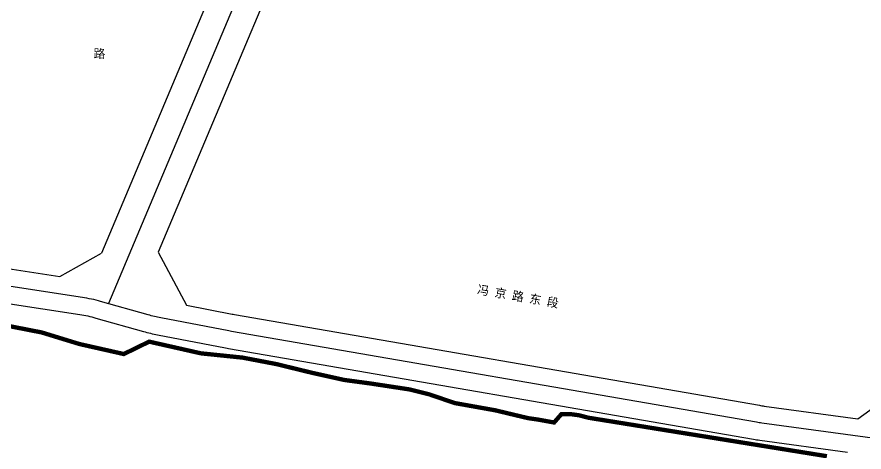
# Model space of a CAD drawing. Extents: x 529262 to 576451, y 2694391 to 2717535.
# Drawn here: x 566041 to 566434.2, y 2710995.2 to 2711197.2 of the extents above; entities that cross this region are included whole.
import ezdxf
from ezdxf.enums import TextEntityAlignment as Align
from ezdxf.xclip import XClip

# ---------------------------------------------------------------- set-up
doc = ezdxf.new("R2010")
doc.units = 0
doc.header["$XCLIPFRAME"] = 0
for name, color, linetype in [('PP-COM', 7, 'Continuous'), ('RD-中线', 40, 'Continuous'), ('RD-红线', 7, 'Continuous'), ('RD-路名', 7, 'Continuous'), ('河流', 4, 'Continuous')]:
    doc.layers.add(name, color=color, linetype=linetype)
doc.styles.add('黑体', font='simhei.ttf')

# ---------------------------------------------------------------- blocks, each defined once
blk = doc.blocks.new('A$C19FD0107')
at = {"layer": 'RD-中线', "color": 8, "linetype": 'Continuous', "flags": 128}
blk.add_lwpolyline([(-4726.19, 17121.07), (-4914.58, 16673.49)], dxfattribs=at)
blk.add_lwpolyline([(-4539.34, 16608.31), (-4611.2, 16618.03, -0.009195), (-4613.74, 16618.42), (-4857.42, 16660.57, -0.004563), (-4858.67, 16660.8), (-4890.21, 16666.85, -0.021777), (-4896.14, 16668.26), (-4918.16, 16674.51, 0.031107), (-4926.66, 16676.36), (-5095.96, 16702.34, 0.01797), (-5106.67, 16703.59), (-5368.43, 16724.67, -0.084026), (-5465.49, 16749.25), (-5585.87, 16802.39, 0.089415), (-5654.85, 16819.07), (-5959.11, 16837.03)], format="xyb", dxfattribs=at)
at = {"layer": 'RD-红线', "color": 8, "linetype": 'Continuous', "flags": 128}
for points in [[(-4748.83, 17098.23), (-4750.75, 17093.65), (-4917.77, 16696.86)], [(-4803.78, 16905.81), (-4891.51, 16697.38)]]:
    blk.add_lwpolyline(points, dxfattribs=at)
at = {"layer": 'RD-红线', "color": 8}
blk.add_lwpolyline([(-5059.94, 16704.9), (-4937.09, 16686.05)], dxfattribs=at)
for points in [[(-4937.09, 16686.05), (-4917.77, 16696.86, 0.343817)], [(-4891.51, 16697.38), (-4878.31, 16672.71, 0.476804)], [(-5059.36, 16688.63), (-4927.88, 16668.45, -0.031107), (-4920.35, 16666.81), (-4898.33, 16660.56, 0.021777), (-4891.72, 16658.99), (-4860.18, 16652.94, 0.004563), (-4858.78, 16652.69), (-4615.11, 16610.54, 0.009195), (-4612.27, 16610.1), (-4571.55, 16604.59)], [(-4878.31, 16672.71), (-4857.17, 16668.66, 0.004563), (-4856.05, 16668.45), (-4612.38, 16626.31, 0.009195), (-4610.13, 16625.96), (-4566.68, 16620.08)], [(-4566.68, 16620.08), (-4546.58, 16634.58, 0.398982)]]:
    blk.add_lwpolyline(points, format="xyb", dxfattribs=at)
at = {"layer": '河流', "color": 8, "const_width": 2}
blk.add_lwpolyline([(-4961.11, 16663.16), (-4945.52, 16660.11), (-4928.14, 16654.77), (-4907.42, 16650.09), (-4895.64, 16655.84), (-4871.66, 16650.42), (-4852.27, 16648.42), (-4836.57, 16645.42), (-4820.19, 16641.41), (-4805.15, 16638.07), (-4792.78, 16636.4), (-4774.86, 16633.67), (-4765.5, 16631.33), (-4753.81, 16627.33), (-4735.09, 16623.99), (-4719.72, 16620.32), (-4715.04, 16619.65), (-4707.69, 16618.31), (-4704.31, 16622.19), (-4699.61, 16622.13), (-4696.2, 16621.69), (-4691.88, 16620.54), (-4581.07, 16602.67)], dxfattribs=at)

msp = doc.modelspace()

# ---------------------------------------------------------------- block references
at = {"layer": 'PP-COM'}
ref = msp.add_blockref('A$C19FD0107', (570997.993, 2694390.603), dxfattribs=at)
XClip(ref).set_block_clipping_path([(-9366.4383134884, 14428.6043910822), (-3328.4480743363, 17452.7484863754)])

# ---------------------------------------------------------------- texts
at = {"layer": 'RD-路名', "color": 7, "linetype": 'Continuous', "style": '黑体'}
msp.add_text('路', height=4, dxfattribs=at).set_placement((566079.285, 2711180.265), align=Align.MIDDLE)
msp.add_text('冯 京 路 东 段', height=4, rotation=349.9603, dxfattribs=at).set_placement((566273.586, 2711067.597), align=Align.MIDDLE)

doc.saveas('drawing.dxf')
